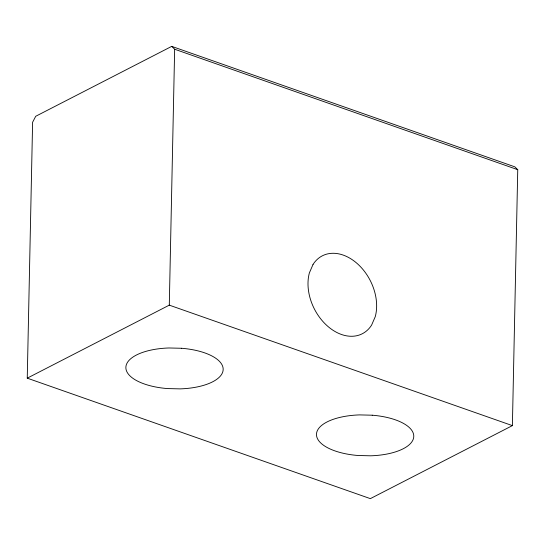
<?xml version="1.0" encoding="UTF-8"?>
<svg xmlns="http://www.w3.org/2000/svg" width="545" height="545" viewBox="0 0 545 545"><rect width="100%" height="100%" fill="white"/><g stroke="black" fill="none" stroke-linecap="round" stroke-linejoin="round"><path stroke-width="0.82" d="M27.25 378.162L32.611 122.243L35.725 116.276L171.723 46.366L514.821 166.838L517.75 169.693L512.389 425.618L370.348 498.634L27.25 378.162L169.291 305.146L512.389 425.618M169.291 305.146L174.652 49.227L171.723 46.366M174.652 49.227L517.75 169.693M313.021 264.495L309.39 272.868A43.791 31.344 62.8 0 0 328.417 326.857A43.791 31.344 62.8 0 0 371.615 325.072L375.246 316.7A43.791 31.344 62.8 0 0 356.219 262.704A43.791 31.344 62.8 0 0 313.021 264.495M181.628 348.275L168.93 347.976A48.655 20.485 1.2 0 0 125.875 367.262A48.655 20.485 1.2 0 0 167.404 388.571L180.102 388.878A48.655 20.485 1.2 0 0 223.157 369.585A48.655 20.485 1.2 0 0 181.628 348.275M372.235 415.208L359.536 414.902A48.655 20.485 1.2 0 0 316.482 434.195A48.655 20.485 1.2 0 0 358.017 455.497L370.709 455.804A48.655 20.485 1.2 0 0 413.764 436.518A48.655 20.485 1.2 0 0 372.235 415.208"/></g></svg>
